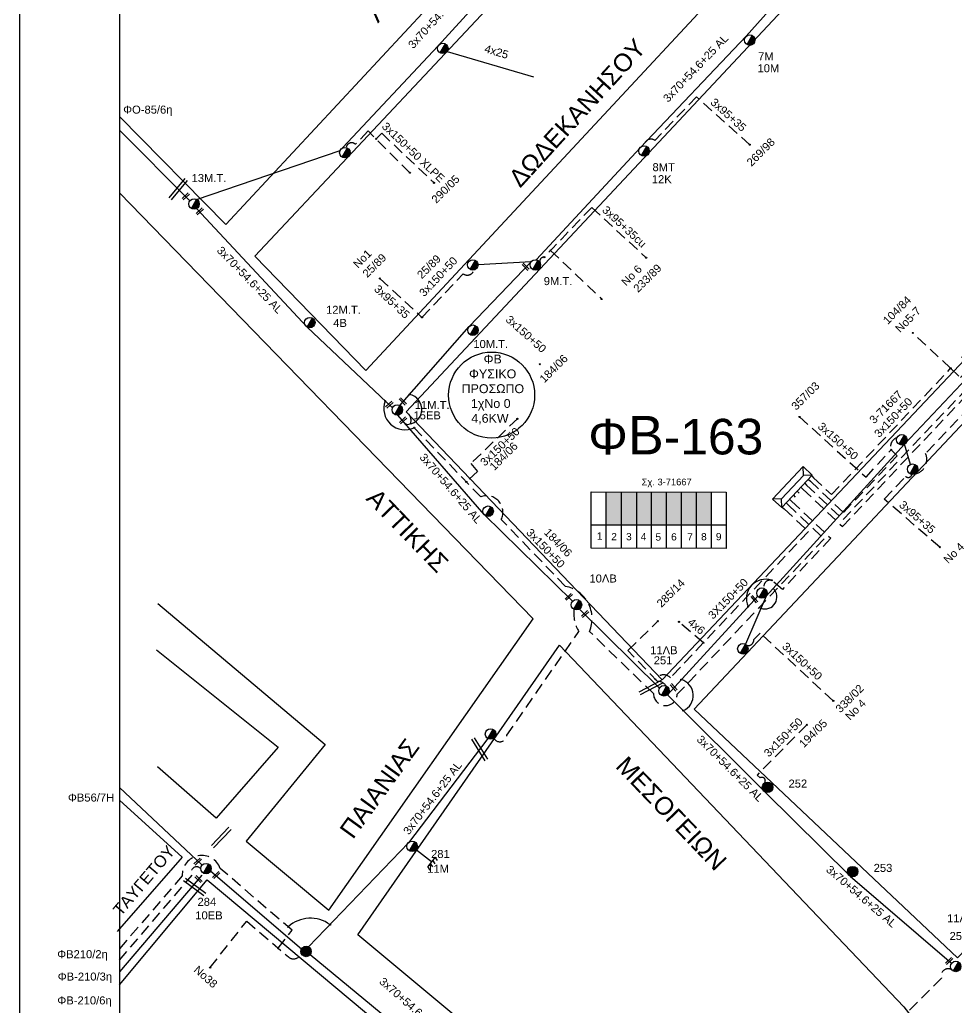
# Model space of a CAD drawing. Header units: millimetres. Extents: x 855 to 3091, y 750 to 2767.
# Drawn here: x 854.5 to 1065.1, y 1040.2 to 1262.2 of the extents above; entities that cross this region are included whole.
import ezdxf
from ezdxf.enums import TextEntityAlignment as Align

# ---------------------------------------------------------------- set-up
doc = ezdxf.new("R2010")
doc.units = ezdxf.units.MM
doc.linetypes.add('DASHED', pattern=[19.05, 12.7, -6.35])
for name, color, linetype, lineweight in [('3x150+50', 7, 'Continuous', 30), ('3x150+50 XLPE', 7, 'SYN_LINE', 30), ('3x70+54.6+25 AL', 7, 'SYN_LINE', 30), ('3x95+35', 7, 'Continuous', 30), ('4x25', 7, 'Continuous', 30), ('4x6', 7, 'SYN_LINE', 30), ('Υπόβαθρο ΔΕΗ', 7, 'Continuous', 30)]:
    doc.layers.add(name, color=color, linetype=linetype, lineweight=lineweight)
for name, color, linetype in [('Pillar OTE', 7, 'Continuous'), ('TEXT ΚΑΛΩΔΙΩΝ', 7, 'Continuous'), ('Άγνωστα', 7, 'Continuous'), ('ΑΓΝΩΣΤΟ ΕΝΑΕΡΙΟ ΚΑΛΩΔΙΟ', 7, 'Continuous'), ('ΑΓΝΩΣΤΟ ΥΠΟΓΕΙΟ ΚΑΛΩΔΙΟ', 7, 'DASHED'), ('Γείωση', 7, 'Continuous'), ('Επιγραφές - Σχήματα', 7, 'Continuous'), ('Καλώδια ΧΤ   3x150AL+50CU', 7, 'DASHED'), ('Μηχανική τομή', 7, 'Continuous'), ('Στύλος Ξύλινος', 7, 'Continuous'), ('Στύλος Ξύλινος @ 1', 7, 'Continuous'), ('Στύλος ΦΜ', 7, 'Continuous'), ('Στύλος ΦΜ @ 1', 7, 'Continuous'), ('Συνδέσεις', 7, 'Continuous'), ('Τομή', 7, 'Continuous'), ('Υποσταθμός πόλεως', 7, 'Continuous')]:
    doc.layers.add(name, color=color, linetype=linetype)
doc.styles.add('arial', font='arial.ttf')
doc.styles.get("Standard").update_dxf_attribs({"font": 'arial.ttf'})
doc.linetypes.add('SYN_LINE', pattern='A,0.5,-0.0001,["/\\/\\/\\/",Standard,S=0.1,R=0,X=0,Y=-0.05],-0.25', length=0.7501)

# ---------------------------------------------------------------- blocks, each defined once
blk = doc.blocks.new('ΥΠΑΡΧΩΝ ΤΣΙΜΕΝΤΕΝΙΟΣ ΣΤΥΛΟΣ')
at = {"layer": 'Στύλος ΦΜ'}
blk.add_hatch(color=7, dxfattribs=at).paths.add_polyline_path([(-1.29, -2.28, 0.574793), (2.62, 0, 0.268822), (1.3, 2.27)])
at = {"layer": 'Στύλος ΦΜ', "color": 7}
blk.add_line((-1.29, -2.28), (1.3, 2.27), dxfattribs=at)
blk.add_circle((0, 0), 2.62, dxfattribs=at)
at = {"layer": 'Στύλος ΦΜ', "flags": 4}
for tag, p in [('ΑΡΙΘΜΟΣ', (-4.68, 8.05)), ('ΤΥΠΟΣ', (-4.91, 3.03))]:
    blk.add_attdef(tag, p, '', height=4, dxfattribs=at)
blk = doc.blocks.new('ΥΠΑΡΧΩΝ ΞΥΛΙΝΟΣ ΣΤΥΛΟΣ')
at = {"layer": 'Στύλος Ξύλινος'}
h = blk.add_hatch(color=7, dxfattribs=at)
h.paths.add_polyline_path([(-2.62, 0, 0.270008), (-1.29, -2.28), (1.3, 2.27, 0.576266)])
h.paths.add_polyline_path([(-1.29, -2.28, 0.574793), (2.62, 0, 0.268822), (1.3, 2.27)])
at = {"layer": 'Στύλος Ξύλινος', "color": 7}
blk.add_line((-1.29, -2.28), (1.3, 2.27), dxfattribs=at)
blk.add_circle((0, 0), 2.62, dxfattribs=at)
at = {"layer": 'Στύλος Ξύλινος', "flags": 4}
for tag, p in [('ΑΡΙΘΜΟΣ', (-4.91, 8.6)), ('ΤΥΠΟΣ', (-4.85, 3.39))]:
    blk.add_attdef(tag, p, '', height=4, dxfattribs=at)
blk = doc.blocks.new('ΓΕΙΩΣΗ')
at = {"layer": 'Γείωση', "ltscale": 40}
for p, q in [((-2.34, 11.45), (-3, 9.45)), ((-0.34, 11.45), (-1, 9.45)), ((1.66, 11.45), (1, 9.45)), ((3.66, 11.45), (3, 9.45)), ((0, 9.45), (0, 0))]:
    blk.add_line(p, q, dxfattribs=at)
blk.add_lwpolyline([(-3, 9.45), (3, 9.45)], dxfattribs=at)
blk = doc.blocks.new('ΥΠΟΣΤΑΘΜΟΣ ΠΟΛΕΩΣ 9 ΑΝΑΧΩΡΗΣΕΩΝ')
at = {"layer": 'Υποσταθμός πόλεως', "ltscale": 40}
for p, q in [((-9.63, -2.82), (-9.63, -4)), ((-7.12, -2.82), (-7.12, -4)), ((-4.84, -2.82), (-4.84, -4)), ((-2.36, -2.82), (-2.36, -4)), ((0.09, -2.82), (0.09, -4)), ((2.55, -2.82), (2.55, -4)), ((5.02, -2.82), (5.02, -4)), ((7.48, -2.82), (7.48, -4)), ((9.61, -2.82), (9.61, -4))]:
    blk.add_line(p, q, dxfattribs=at)
blk.add_lwpolyline([(-10.02, 2.82), (10.02, 2.82), (10.02, -2.82), (-10.02, -2.82)], close=True, dxfattribs=at)
for points in [[(-7.21, 0), (-10.02, 2.82)], [(-10.02, -2.82), (-7.21, 0)], [(-7.21, 0), (7.21, 0)], [(7.21, 0), (10.02, 2.82)], [(10.02, -2.82), (7.21, 0)]]:
    blk.add_lwpolyline(points, dxfattribs=at)
at = {"layer": 'Υποσταθμός πόλεως', "linetype": 'SYN_LINE', "ltscale": 40, "flags": 1}
for tag, p in [('ΜΕΤΑΣΧΗΜΑΤΙΣΜΟΣ', (10.79, 1.71)), ('ΙΣΧΥΣ', (10.77, -1.08)), ('ΑΡΙΘΜΟΣ', (10.89, -3.8))]:
    blk.add_attdef(tag, p, '', height=1.8, dxfattribs=at)
blk = doc.blocks.new('_ΣΥΝΔΕΣΗ')
at = {"layer": 'Συνδέσεις', "linetype": 'SYN_LINE', "ltscale": 40}
blk.add_hatch(color=256, dxfattribs=at).paths.add_polyline_path([(0.5, -0.01, 1), (-0.5, -0.01, 1)])
at = {"layer": 'Συνδέσεις'}
blk.add_circle((0, -0.01), 0.5, dxfattribs=at)
blk = doc.blocks.new('ΜΗΧΑΝΙΚΗ ΤΟΜΗ')
at = {"layer": 'Μηχανική τομή', "ltscale": 40}
for p, q in [((-1.89, 0.78), (5.69, 0.78)), ((-1.89, -0.77), (5.69, -0.77))]:
    blk.add_line(p, q, dxfattribs=at)
blk = doc.blocks.new('ΤΟΜΗ')
at = {"layer": 'Τομή', "ltscale": 40}
for p, q in [((-5.68, 0), (17.06, 0)), ((-5.68, -2.77), (17.06, -2.77))]:
    blk.add_line(p, q, dxfattribs=at)

msp = doc.modelspace()

# ---------------------------------------------------------------- hatches: boundary and pattern name
at = {"layer": 'Καλώδια ΧΤ   3x150AL+50CU', "linetype": 'DASHED', "lineweight": -3, "ltscale": 0.2}
h = msp.add_hatch(color=85, dxfattribs=at)
h.dxf.hatch_style = 1
h.paths.add_polyline_path([(989.83, 1156.05), (986.39, 1156.05), (986.39, 1148.68), (989.83, 1148.68)])
h = msp.add_hatch(color=2, dxfattribs=at)
h.dxf.hatch_style = 1
h.paths.add_polyline_path([(989.83, 1148.68), (993.27, 1148.68), (993.27, 1156.04), (989.83, 1156.05)])
h = msp.add_hatch(color=30, dxfattribs=at)
h.dxf.hatch_style = 1
h.paths.add_polyline_path([(996.57, 1156.04), (993.27, 1156.04), (993.27, 1148.68), (996.57, 1148.67)])
h = msp.add_hatch(color=5, dxfattribs=at)
h.dxf.hatch_style = 1
h.paths.add_polyline_path([(999.96, 1156.04), (996.57, 1156.04), (996.57, 1148.67), (999.96, 1148.67)])
h = msp.add_hatch(color=1, dxfattribs=at)
h.dxf.hatch_style = 1
h.paths.add_polyline_path([(999.96, 1148.67), (1003.35, 1148.67), (1003.35, 1156.04), (999.96, 1156.04)])
h = msp.add_hatch(color=133, dxfattribs=at)
h.dxf.hatch_style = 1
h.paths.add_polyline_path([(1003.35, 1148.67), (1006.75, 1148.67), (1006.75, 1156.04), (1003.35, 1156.04)])
h = msp.add_hatch(color=6, dxfattribs=at)
h.dxf.hatch_style = 1
h.paths.add_polyline_path([(1006.69, 1148.67), (1010.09, 1148.67), (1010.09, 1156.04), (1006.69, 1156.04)])

# ---------------------------------------------------------------- linework, layer by layer
at = {"lineweight": -3, "ltscale": 0.2}
msp.add_circle((960.65, 1177.83), 9.67, dxfattribs=at)
at = {"layer": '3x150+50', "lineweight": -3}
msp.add_lwpolyline([(876.93, 763.69), (2934.6, 763.16), (2934.6, 1746.06), (876.93, 1746.06)], close=True, dxfattribs=at)
at = {"layer": '3x150+50', "color": 2, "linetype": 'DASHED', "lineweight": -3, "ltscale": 0.2}
for points in [[(973.9, 1210.34), (985.38, 1199.43)], [(1063.87, 1183.85), (1055.35, 1191.81)]]:
    msp.add_lwpolyline(points, dxfattribs=at)
at = {"layer": '3x150+50', "color": 30, "linetype": 'DASHED', "lineweight": -3, "ltscale": 0.2}
msp.add_lwpolyline([(1030.63, 1156.69), (1039.55, 1148.27), (1071.19, 1181.77), (1066.28, 1186.3), (1087.91, 1209.2), (1089.82, 1207.45), (1090.89, 1208.54, -0.570111), (1092.08, 1210.82, 76.143411)], format="xyb", dxfattribs=at)
at = {"layer": '3x150+50', "color": 2, "linetype": 'DASHED', "lineweight": -3, "ltscale": 0.2}
for points in [[(944.99, 1195.31), (954.24, 1205.09, 0.502585), (956.71, 1205.95, -13.5422)], [(1033.06, 1159.26), (1037.06, 1155.47), (1063.87, 1183.85), (1066.11, 1181.76), (1068.57, 1184.34, -0.388179), (1069.4, 1185.69, -0.786385)], [(961.11, 1100.71, 0.748212), (964.05, 1101.35), (980.24, 1124.67, -0.161919), (979.15, 1129.68, 1.038175)], [(1037.48, 1109.09), (1021.06, 1124.3), (1019.6, 1122.91, -0.508885), (1018.05, 1121.54, 14.285657)]]:
    msp.add_lwpolyline(points, format="xyb", dxfattribs=at)
at = {"layer": '3x150+50', "color": 6, "linetype": 'DASHED', "lineweight": -3, "ltscale": 0.2}
for points in [[(1027.31, 1153.17), (1035.41, 1145.52), (1002.4, 1110.57, -0.971953), (997.04, 1110.71), (982.64, 1124.7, 0.478426), (977.26, 1134.83), (962.8, 1149.86, 0.685689), (958.2, 1154.96), (942.38, 1171.37, 0.529219), (940.57, 1174.17)], [(897.36, 1049.12), (905.57, 1059.58), (914.95, 1051.51, 0.557194), (917.79, 1052.41, 21.882212)]]:
    msp.add_lwpolyline(points, format="xyb", dxfattribs=at)
msp.add_lwpolyline([(966.52, 1172.58), (956, 1162.47), (957.5, 1160.63), (954.95, 1158.32)], dxfattribs=at)
at = {"layer": '3x150+50', "color": 85, "linetype": 'DASHED', "lineweight": -3, "ltscale": 0.2}
msp.add_lwpolyline([(1029.87, 1172.92), (1044.84, 1159.4), (1050.48, 1165.55, -0.427197), (1051.8, 1168.25, -5.610567)], format="xyb", dxfattribs=at)
msp.add_lwpolyline([(1032.32, 1158.48), (1039.78, 1151.43), (1051.85, 1164.2), (1050.48, 1165.55)], dxfattribs=at)
at = {"layer": '3x150+50', "color": 1, "linetype": 'DASHED', "lineweight": -3, "ltscale": 0.2}
for points in [[(1026.45, 1152.26), (1031.88, 1147.13), (1000.85, 1114.29, 0.495927), (997.52, 1113.91)], [(999.81, 1112.48, 0.302558), (997.98, 1113.43), (991.31, 1120.42), (998.04, 1126.99)]]:
    msp.add_lwpolyline(points, format="xyb", dxfattribs=at)
at = {"layer": '3x150+50', "color": 133, "linetype": 'DASHED', "lineweight": -3, "ltscale": 0.2}
for points in [[(1028.09, 1154), (1036.92, 1145.66), (1026.04, 1134.15), (1023.63, 1136.21, 0.567956), (1021.92, 1134.4, 1.360793)], [(1031.54, 1103.7), (1020.34, 1092.41), (1021.05, 1091.79, -0.943476), (1021.9, 1090.53, 24.502173)]]:
    msp.add_lwpolyline(points, format="xyb", dxfattribs=at)
at = {"layer": '3x150+50 XLPE', "color": 5, "linetype": 'DASHED', "lineweight": -3, "ltscale": 0.2}
msp.add_lwpolyline([(1031.48, 1157.59), (1039.67, 1149.85), (1121.86, 1236.87), (1120.85, 1239.69), (1136.83, 1257.57), (1140.52, 1255.19), (1141.52, 1256.17, -0.691076), (1148.12, 1256.42), (1151.8, 1252.91)], format="xyb", dxfattribs=at)
at = {"layer": '3x150+50 XLPE', "color": 85, "linetype": 'DASHED', "lineweight": -3, "ltscale": 0.2}
msp.add_lwpolyline([(1150.22, 1251.19), (1147.89, 1253.34, -0.335603), (1141.09, 1252.35), (1109.09, 1218.41), (1106.64, 1218.22), (1094.54, 1205.34, -0.650246), (1089.09, 1197.24), (1058.23, 1164.7, -0.493427), (1055.7, 1160.05, 1.271072)], format="xyb", dxfattribs=at)
at = {"layer": '3x150+50 XLPE', "color": 6, "linetype": 'DASHED', "lineweight": -3, "ltscale": 0.2}
msp.add_lwpolyline([(942.27, 1227.83), (932.87, 1237.25), (930.02, 1234.22, 0.607391), (927.93, 1233.47, -30.768547)], format="xyb", dxfattribs=at)
msp.add_lwpolyline([(934.67, 1235.44), (935.93, 1236.7), (947.7, 1225.55)], dxfattribs=at)
at = {"layer": '3x70+54.6+25 AL', "color": 6, "linetype": 'SYN_LINE', "lineweight": -3, "ltscale": 15}
for points in [[(927.15, 1233.4), (948.62, 1256.33), (976.25, 1286.71), (1005.85, 1318.38), (1037.22, 1350.82)], [(894.31, 1221.82), (926.57, 1232.82)], [(938.35, 1174.95), (919.18, 1193.11), (894.31, 1219.77)], [(959.81, 1100.62), (941.93, 1077.21), (919.5, 1053.78)]]:
    msp.add_lwpolyline(points, dxfattribs=at)
at = {"layer": '3x70+54.6+25 AL', "color": 2, "linetype": 'SYN_LINE', "lineweight": -3, "ltscale": 15}
for points in [[(1081.74, 1327.26), (1050.21, 1294.79), (1035.62, 1278.43), (1017.92, 1258.52), (994.1, 1233.53), (970.68, 1208.25)], [(1142.58, 1254.79), (1118.61, 1235.38), (1094.03, 1209.53), (1071.37, 1185.66), (1053.53, 1166.81), (1022.38, 1132.64), (1017.73, 1121.81)], [(940.03, 1175.53), (955.57, 1193.22), (969.54, 1207.81)], [(969.54, 1207.81), (957.6, 1207.08)], [(978.86, 1131.5), (958.94, 1150.99), (939.59, 1173.33)], [(998.38, 1111.91), (980.41, 1129.74), (980.41, 1129.74)]]:
    msp.add_lwpolyline(points, dxfattribs=at)
at = {"layer": '3x70+54.6+25 AL', "color": 30, "linetype": 'SYN_LINE', "lineweight": -3, "ltscale": 15}
for points in [[(892.79, 1221.5), (876.93, 1237.42)], [(895.55, 1072.17), (876.93, 1089.65)]]:
    msp.add_lwpolyline(points, dxfattribs=at)
at = {"layer": '3x70+54.6+25 AL', "color": 85, "linetype": 'SYN_LINE', "lineweight": -3, "ltscale": 6}
msp.add_lwpolyline([(1054.86, 1162.25), (1053.53, 1166.81)], dxfattribs=at)
at = {"layer": '3x70+54.6+25 AL', "color": 133, "linetype": 'SYN_LINE', "lineweight": -3, "ltscale": 15}
msp.add_lwpolyline([(1020.49, 1132.62), (1000.17, 1110.45), (1022.12, 1088.64), (1041.26, 1069.69), (1064.1, 1050.11)], dxfattribs=at)
at = {"layer": '3x70+54.6+25 AL', "color": 27, "linetype": 'SYN_LINE', "lineweight": -3, "ltscale": 15}
for points in [[(897.47, 1070.84), (917.92, 1053.37)], [(919.86, 1052.04), (947.91, 1028.9), (980.53, 1001.62)]]:
    msp.add_lwpolyline(points, dxfattribs=at)
at = {"layer": '3x95+35', "color": 2, "linetype": 'DASHED', "lineweight": -3, "ltscale": 0.2}
for points in [[(1018.7, 1234.12), (1006.71, 1244.9), (997.37, 1235.08, 0.609113), (994.94, 1233.88, 18.196151)], [(971.56, 1207.57, -0.559167), (972.49, 1208.85, -0.001698), (983.17, 1220.03), (995.41, 1208.72)]]:
    msp.add_lwpolyline(points, format="xyb", dxfattribs=at)
msp.add_lwpolyline([(935.53, 1204.04), (944.99, 1195.31)], dxfattribs=at)
at = {"layer": '3x95+35', "color": 85, "linetype": 'DASHED', "lineweight": -3, "ltscale": 0.2}
msp.add_lwpolyline([(1061.44, 1143.63), (1048.95, 1154.47), (1053.75, 1159.55, 0.591152), (1055.16, 1160, -13.745114)], format="xyb", dxfattribs=at)
at = {"layer": '4x25', "color": 6, "linetype": 'SYN_LINE', "lineweight": -3, "ltscale": 15}
msp.add_lwpolyline([(950.63, 1255.1), (970.07, 1249.39)], dxfattribs=at)
at = {"layer": '4x25', "color": 133, "linetype": 'DASHED', "lineweight": -3, "ltscale": 0.2}
msp.add_lwpolyline([(1043.82, 1028.8), (1061.82, 1046.74, -0.706076), (1064.11, 1048.63, 4.039008)], format="xyb", dxfattribs=at)
at = {"layer": '4x6', "color": 1, "linetype": 'DASHED', "lineweight": -3, "ltscale": 0.2}
msp.add_lwpolyline([(1008.29, 1122.16), (1002.79, 1126.85)], dxfattribs=at)
at = {"layer": 'Pillar OTE', "lineweight": -3, "ltscale": 40}
for points in [[(983.07, 1143.41), (983.07, 1156.05), (1013.4, 1156.04), (1013.4, 1143.38), (983.07, 1143.41)], [(986.39, 1143.4), (986.39, 1156.05)], [(989.83, 1143.4), (989.83, 1156.05)], [(993.27, 1143.4), (993.27, 1156.04)], [(996.57, 1143.39), (996.57, 1156.04)], [(999.96, 1143.39), (999.96, 1156.04)], [(1003.35, 1143.39), (1003.35, 1156.04)], [(1006.69, 1143.38), (1006.69, 1156.04)], [(1010.08, 1143.38), (1010.08, 1156.04)], [(983.07, 1148.69), (1013.4, 1148.66)]]:
    msp.add_lwpolyline(points, dxfattribs=at)
at = {"layer": 'ΑΓΝΩΣΤΟ ΕΝΑΕΡΙΟ ΚΑΛΩΔΙΟ', "color": 85, "linetype": 'Continuous', "lineweight": -3, "ltscale": 0.2}
msp.add_lwpolyline([(895.48, 1069.93), (876.93, 1048.15)], dxfattribs=at)
at = {"layer": 'ΑΓΝΩΣΤΟ ΥΠΟΓΕΙΟ ΚΑΛΩΔΙΟ', "color": 6, "linetype": 'DASHED', "lineweight": -3, "ltscale": 0.2}
msp.add_lwpolyline([(912.65, 1053.48), (915.76, 1057.55), (899.64, 1071.39, 0.862239), (891.07, 1069.74), (876.82, 1053.19)], format="xyb", dxfattribs=at)
at = {"layer": 'ΑΓΝΩΣΤΟ ΥΠΟΓΕΙΟ ΚΑΛΩΔΙΟ', "color": 27, "linetype": 'DASHED', "lineweight": -3, "ltscale": 0.2}
msp.add_lwpolyline([(876.93, 1050.8), (893.3, 1069.94, -0.966716), (895.24, 1071.32, -0.188023)], format="xyb", dxfattribs=at)
at = {"layer": 'Επιγραφές - Σχήματα', "lineweight": -3}
msp.add_lwpolyline([(854.53, 1772.42), (3089.94, 1772.28), (3090.64, 753.14), (854.53, 753.28)], close=True, dxfattribs=at)
at = {"layer": 'Υπόβαθρο ΔΕΗ', "lineweight": -3}
msp.add_line((891.09, 1073.98), (876.46, 1057.25), dxfattribs=at)
for points in [[(876.93, 1240.46), (900.88, 1216.17), (1031.47, 1356.53), (878.55, 1493.96)], [(885.58, 1130.98), (923.23, 1099.25), (905.46, 1077.52), (924.02, 1062.01), (969.96, 1127.57), (876.93, 1223.31)], [(885.29, 1120.6), (912.65, 1098.66), (898.73, 1082.73), (885.5, 1094.29)], [(891.09, 1073.98), (876.97, 1086.8)], [(876.93, 1045.28), (896.7, 1068.86), (972.05, 1005.81), (897.73, 921.71), (884.29, 932.74)]]:
    msp.add_lwpolyline(points, dxfattribs=at)
for points in [[(907.41, 1209.06), (1039.18, 1349.44), (1064.67, 1325.52), (932.35, 1183.35)], [(1075.05, 1316.75), (1136.52, 1259.36), (999.01, 1113.8), (941.45, 1174.08)], [(1205.51, 1196.48), (1143.77, 1253.34), (1006.17, 1107.25), (1065.4, 1051.33)], [(975.9, 1121.58), (1053.34, 1040.27), (1098.81, 981.57), (1066.14, 943.51), (930.53, 1056.49)]]:
    msp.add_lwpolyline(points, close=True, dxfattribs=at)
for centre, radius, start, end in [((941.56, 1174.63), 3.39, 267.3341, 79.6876), ((941.15, 1174.78), 4.75, 158.8789, 295.7561), ((1022.25, 1132.13), 4.3, 71.2554, 205.4018), ((1022.1, 1132.45), 2.7, 250.6728, 45.8774), ((1002.3, 1110.32), 3.7, 292.859, 74.1321), ((919.9, 1052.77), 7.45, 53.8376, 132.1875)]:
    msp.add_arc(centre, radius, start, end, dxfattribs=at)

# ---------------------------------------------------------------- block references
at = {"layer": 'Γείωση', "lineweight": -3, "xscale": 0.449999999999818, "yscale": 0.449999999999818, "zscale": 0.449999999999818, "rotation": 232.2820992878658}
msp.add_blockref('ΓΕΙΩΣΗ', (943.78, 1075.5), dxfattribs=at)
at = {"layer": 'Μηχανική τομή', "lineweight": -3}
for p, xscale, yscale, zscale, rotation in [((891.51, 1222.21), 0.25, 0.25, 0.25, 42.36808911352926), ((894.66, 1218.81), 0.25, 0.25, 0.25, 42.36808911352926), ((968.62, 1206.32), 0.25, 0.25, 0.25, 133.8699796571237), ((941.01, 1176.08), 0.25, 0.25, 0.25, 133.8699796571237), ((937.29, 1175.38), 0.25, 0.25, 0.25, 42.36808911352926), ((940.38, 1171.82), 0.25, 0.25, 0.25, 42.36808911352926), ((977.65, 1132.16), 0.25, 0.25, 0.25, 42.36808911352926), ((1020.07, 1131.58), 0.25, 0.25, 0.25, 131.3624634944716), ((981.31, 1128.31), 0.25, 0.25, 0.25, 42.36808911352926), ((1001.92, 1111.79), 0.25, 0.25, 0.25, 131.3624634944716), ((894.19, 1072.65), 0.2499999999999953, 0.2499999999999953, 0.2499999999999953, 42.36808911352989), ((898.38, 1069.59), 0.2499999999999953, 0.2499999999999953, 0.2499999999999953, 42.36808911352989), ((894.38, 1069.34), 0.249999999999993, 0.249999999999993, 0.249999999999993, 316.7519901400179), ((1063.18, 1050.31), 0.2500000000000001, 0.2500000000000001, 0.2500000000000001, 43.41164880186722)]:
    msp.add_blockref('ΜΗΧΑΝΙΚΗ ΤΟΜΗ', p, dxfattribs=dict(at, xscale=xscale, yscale=yscale, zscale=zscale, rotation=rotation))
at = {"layer": 'Στύλος Ξύλινος @ 1', "lineweight": -3, "ltscale": 40}
ref = msp.add_blockref('ΥΠΑΡΧΩΝ ΞΥΛΙΝΟΣ ΣΤΥΛΟΣ', (1022.7, 1089.66), dxfattribs=dict(at, xscale=0.449999999999818, yscale=0.449999999999818, zscale=0.449999999999818))
ref.add_attrib('ΑΡΙΘΜΟΣ', '252', (1027.42, 1089.6), dxfattribs={"layer": 'Στύλος Ξύλινος', "height": 1.8, "flags": 4})
ref = msp.add_blockref('ΥΠΑΡΧΩΝ ΞΥΛΙΝΟΣ ΣΤΥΛΟΣ', (1041.84, 1070.71), dxfattribs=dict(at, xscale=0.449999999999818, yscale=0.449999999999818, zscale=0.449999999999818))
ref.add_attrib('ΑΡΙΘΜΟΣ', '253', (1046.56, 1070.64), dxfattribs={"layer": 'Στύλος Ξύλινος', "height": 1.8, "flags": 4})
at = {"layer": 'Στύλος Ξύλινος @ 1', "lineweight": -3, "ltscale": 40, "xscale": 0.4499999999998181, "yscale": 0.4499999999998181, "zscale": 0.4499999999998181}
msp.add_blockref('ΥΠΑΡΧΩΝ ΞΥΛΙΝΟΣ ΣΤΥΛΟΣ', (918.92, 1052.76), dxfattribs=at)
at = {"layer": 'Στύλος ΦΜ @ 1', "lineweight": -3, "ltscale": 40}
ref = msp.add_blockref('ΥΠΑΡΧΩΝ ΤΣΙΜΕΝΤΕΝΙΟΣ ΣΤΥΛΟΣ', (1018.69, 1257.64), dxfattribs=dict(at, xscale=0.4499999999998183, yscale=0.4499999999998183, zscale=0.4499999999998183))
ref.add_attrib('ΤΥΠΟΣ', '7M', (1020.58, 1253.1), dxfattribs={"layer": 'Στύλος ΦΜ', "height": 1.8, "rotation": 360, "flags": 4})
ref.add_attrib('ΑΡΙΘΜΟΣ', '10M', (1020.44, 1250.41), dxfattribs={"layer": 'Στύλος ΦΜ', "height": 1.8, "rotation": 360, "flags": 4})
for p, xscale, yscale, zscale in [((949.66, 1255.77), 0.4499999999998181, 0.4499999999998181, 0.4499999999998181), ((927.64, 1232.33), 0.4499999999998181, 0.4499999999998181, 0.4499999999998181), ((956.42, 1207.09), 0.4499999999998185, 0.4499999999998185, 0.4499999999998185), ((1052.89, 1167.79), 0.4499999999998186, 0.4499999999998186, 0.4499999999998186), ((1055.33, 1161.17), 0.4499999999998186, 0.4499999999998186, 0.4499999999998186), ((959.86, 1151.73), 0.4499999999998186, 0.4499999999998186, 0.4499999999998186), ((1021.43, 1133.33), 0.4499999999998186, 0.4499999999998186, 0.4499999999998186), ((1017.14, 1120.79), 0.4499999999998186, 0.4499999999998186, 0.4499999999998186), ((960.4, 1101.64), 0.4499999999998183, 0.4499999999998183, 0.4499999999998183)]:
    msp.add_blockref('ΥΠΑΡΧΩΝ ΤΣΙΜΕΝΤΕΝΙΟΣ ΣΤΥΛΟΣ', p, dxfattribs=dict(at, xscale=xscale, yscale=yscale, zscale=zscale))
ref = msp.add_blockref('ΥΠΑΡΧΩΝ ΤΣΙΜΕΝΤΕΝΙΟΣ ΣΤΥΛΟΣ', (994.93, 1232.7), dxfattribs=dict(at, xscale=0.4499999999998184, yscale=0.4499999999998184, zscale=0.4499999999998184))
ref.add_attrib('ΤΥΠΟΣ', '8MΤ', (996.82, 1228.17), dxfattribs={"layer": 'Στύλος ΦΜ', "height": 1.8, "rotation": 360, "flags": 4})
ref.add_attrib('ΑΡΙΘΜΟΣ', '12K', (996.67, 1225.47), dxfattribs={"layer": 'Στύλος ΦΜ', "height": 1.8, "rotation": 360, "flags": 4})
ref = msp.add_blockref('ΥΠΑΡΧΩΝ ΤΣΙΜΕΝΤΕΝΙΟΣ ΣΤΥΛΟΣ', (893.73, 1220.8), dxfattribs=dict(at, xscale=0.4499999999998182, yscale=0.4499999999998182, zscale=0.4499999999998182))
ref.add_attrib('ΤΥΠΟΣ', '13M.T.', (893.18, 1225.73), dxfattribs={"layer": 'Στύλος ΦΜ', "height": 1.8, "rotation": 360, "flags": 4})
ref = msp.add_blockref('ΥΠΑΡΧΩΝ ΤΣΙΜΕΝΤΕΝΙΟΣ ΣΤΥΛΟΣ', (970.48, 1207.09), dxfattribs=dict(at, xscale=0.4499999999998184, yscale=0.4499999999998184, zscale=0.4499999999998184))
ref.add_attrib('ΤΥΠΟΣ', '9M.T.', (972.37, 1202.56), dxfattribs={"layer": 'Στύλος ΦΜ', "height": 1.8, "rotation": 360, "flags": 4})
ref = msp.add_blockref('ΥΠΑΡΧΩΝ ΤΣΙΜΕΝΤΕΝΙΟΣ ΣΤΥΛΟΣ', (919.76, 1194.13), dxfattribs=dict(at, xscale=0.4499999999998184, yscale=0.4499999999998184, zscale=0.4499999999998184))
ref.add_attrib('ΤΥΠΟΣ', '12M.T.', (923.42, 1196.11), dxfattribs={"layer": 'Στύλος ΦΜ', "height": 1.8, "rotation": 360, "flags": 4})
ref.add_attrib('ΑΡΙΘΜΟΣ', '4B', (925.03, 1193.15), dxfattribs={"layer": 'Στύλος ΦΜ', "height": 1.8, "rotation": 360, "flags": 4})
ref = msp.add_blockref('ΥΠΑΡΧΩΝ ΤΣΙΜΕΝΤΕΝΙΟΣ ΣΤΥΛΟΣ', (956.44, 1192.42), dxfattribs=dict(at, xscale=0.4499999999998185, yscale=0.4499999999998185, zscale=0.4499999999998185))
ref.add_attrib('ΤΥΠΟΣ', '10M.T.', (956.54, 1188.42), dxfattribs={"layer": 'Στύλος ΦΜ', "height": 1.8, "rotation": 360, "flags": 4})
ref = msp.add_blockref('ΥΠΑΡΧΩΝ ΤΣΙΜΕΝΤΕΝΙΟΣ ΣΤΥΛΟΣ', (939.44, 1174.5), dxfattribs=dict(at, xscale=0.4499999999998185, yscale=0.4499999999998185, zscale=0.4499999999998185))
ref.add_attrib('ΤΥΠΟΣ', '11M.T.', (943.36, 1174.7), dxfattribs={"layer": 'Στύλος ΦΜ', "height": 1.8, "rotation": 360, "flags": 4})
ref.add_attrib('ΑΡΙΘΜΟΣ', '15EB', (943.08, 1172.38), dxfattribs={"layer": 'Στύλος ΦΜ', "height": 1.8, "rotation": 360, "flags": 4})
ref = msp.add_blockref('ΥΠΑΡΧΩΝ ΤΣΙΜΕΝΤΕΝΙΟΣ ΣΤΥΛΟΣ', (979.73, 1130.7), dxfattribs=dict(at, xscale=0.4499999999998185, yscale=0.4499999999998185, zscale=0.4499999999998185))
ref.add_attrib('ΤΥΠΟΣ', '10ΛΒ', (982.65, 1135.7), dxfattribs={"layer": 'Στύλος ΦΜ', "height": 1.8, "flags": 4})
ref = msp.add_blockref('ΥΠΑΡΧΩΝ ΤΣΙΜΕΝΤΕΝΙΟΣ ΣΤΥΛΟΣ', (999.42, 1111.36), dxfattribs=dict(at, xscale=0.4499999999998185, yscale=0.4499999999998185, zscale=0.4499999999998185))
ref.add_attrib('ΤΥΠΟΣ', '11ΛB', (996.3, 1119.57), dxfattribs={"layer": 'Στύλος ΦΜ', "height": 1.8, "flags": 4})
ref.add_attrib('ΑΡΙΘΜΟΣ', '251', (997.1, 1117.31), dxfattribs={"layer": 'Στύλος ΦΜ', "height": 1.8, "flags": 4})
ref = msp.add_blockref('ΥΠΑΡΧΩΝ ΤΣΙΜΕΝΤΕΝΙΟΣ ΣΤΥΛΟΣ', (942.77, 1076.38), dxfattribs=dict(at, xscale=0.4499999999998184, yscale=0.4499999999998184, zscale=0.4499999999998184))
ref.add_attrib('ΤΥΠΟΣ', '11M', (946.16, 1070.44), dxfattribs={"layer": 'Στύλος ΦΜ', "height": 1.8, "rotation": 360, "flags": 4})
ref.add_attrib('ΑΡΙΘΜΟΣ', '281', (947.03, 1073.77), dxfattribs={"layer": 'Στύλος ΦΜ', "height": 1.8, "rotation": 360, "flags": 4})
ref = msp.add_blockref('ΥΠΑΡΧΩΝ ΤΣΙΜΕΝΤΕΝΙΟΣ ΣΤΥΛΟΣ', (896.42, 1071.38), dxfattribs=dict(at, xscale=0.4499999999998184, yscale=0.4499999999998184, zscale=0.4499999999998184))
ref.add_attrib('ΤΥΠΟΣ', '284', (894.51, 1063.01), dxfattribs={"layer": 'Στύλος ΦΜ', "height": 1.8, "rotation": 360, "flags": 4})
ref.add_attrib('ΑΡΙΘΜΟΣ', '10EB', (894.01, 1059.97), dxfattribs={"layer": 'Στύλος ΦΜ', "height": 1.8, "rotation": 360, "flags": 4})
ref = msp.add_blockref('ΥΠΑΡΧΩΝ ΤΣΙΜΕΝΤΕΝΙΟΣ ΣΤΥΛΟΣ', (1065.02, 1049.38), dxfattribs=dict(at, xscale=0.4499999999998187, yscale=0.4499999999998187, zscale=0.4499999999998187))
ref.add_attrib('ΤΥΠΟΣ', '11ΛΒ', (1063.06, 1059.31), dxfattribs={"layer": 'Στύλος ΦΜ', "height": 1.8, "rotation": 360, "flags": 4})
ref.add_attrib('ΑΡΙΘΜΟΣ', '254', (1063.63, 1055.33), dxfattribs={"layer": 'Στύλος ΦΜ', "height": 1.8, "rotation": 360, "flags": 4})
at = {"layer": 'Συνδέσεις', "lineweight": -3, "xscale": 0.25, "yscale": 0.25, "zscale": 0.25}
for p in [(934.67, 1235.44), (1018.7, 1234.13), (942.27, 1227.83), (947.7, 1225.55), (973.9, 1210.34), (972.49, 1208.85), (995.41, 1208.73), (935.53, 1204.05), (985.38, 1199.43), (944.99, 1195.31), (1055.35, 1191.81), (971.49, 1184.77), (1063.87, 1183.85), (942.17, 1177.97), (936.72, 1176.49), (966.43, 1172.5), (1029.87, 1172.92), (941.4, 1171.24), (943.22, 1170.5), (1050.48, 1165.55), (954.95, 1158.33), (1061.45, 1143.64), (1023.63, 1136.21), (1018.36, 1130.29), (1021.21, 1129.9), (998.04, 1127), (1002.79, 1126.85), (1008.29, 1122.16), (997.52, 1113.91), (1003.31, 1113.88), (1037.49, 1109.09), (1003.74, 1106.91), (1031.54, 1103.7), (914.9, 1058.29), (924.29, 1058.78), (912.65, 1053.49), (897.36, 1049.12)]:
    msp.add_blockref('_ΣΥΝΔΕΣΗ', p, dxfattribs=at)
at = {"layer": 'Τομή', "lineweight": -3}
for p, xscale, yscale, zscale, rotation in [((889.02, 1223.26), 0.2499999999999999, 0.2499999999999999, 0.2499999999999999, 50.15048748542257), ((997.85, 1112.43), 0.2499999999999999, 0.2499999999999999, 0.2499999999999999, 207.8385159878481), ((958.43, 1096.8), 0.2499999999999999, 0.2499999999999999, 0.2499999999999999, 121.3160799586428), ((898.6, 1077.59), 0.2499999999999645, 0.2499999999999645, 0.2499999999999645, 46.43396047726051), ((892.92, 1068.39), 0.2499999999999645, 0.2499999999999645, 0.2499999999999645, 323.7900827177667)]:
    msp.add_blockref('ΤΟΜΗ', p, dxfattribs=dict(at, xscale=xscale, yscale=yscale, zscale=zscale, rotation=rotation))
at = {"layer": 'Υποσταθμός πόλεως', "lineweight": -3, "xscale": 0.4999999999999999, "yscale": 0.4999999999999999, "zscale": 0.4999999999999999, "rotation": 46.63112042125074}
msp.add_blockref('ΥΠΟΣΤΑΘΜΟΣ ΠΟΛΕΩΣ 9 ΑΝΑΧΩΡΗΣΕΩΝ', (1028.3, 1157.14), dxfattribs=at)

# ---------------------------------------------------------------- texts
at = {"lineweight": -3, "ltscale": 40, "attachment_point": 1, "style": 'arial'}
for s, insert, char_height, width, rotation in [('ΛEΩNIΔOY', (932.23, 1264.18), 4, 150.9822, 44.9633), ('ΔΩΔEKANHΣOY', (964.13, 1226.97), 4, 150.9822, 47.6627), ('ΠAIANIAΣ', (926.22, 1080.15), 4, 38.2247, 54.0542), ('MEΣOΓEIΩN', (991.18, 1096.99), 4, 150.9822, 313.8062), ('TAYΓΕΤΟΥ', (875.28, 1062.25), 2.622, 25.0607, 49.7132)]:
    msp.add_mtext(s, dxfattribs=dict(at, insert=insert, char_height=char_height, width=width, rotation=rotation))
at = {"lineweight": -3, "ltscale": 30, "char_height": 1.63, "width": 11.2573, "attachment_point": 1}
for s, insert in [('1', (984.31, 1146.97)), ('2', (987.55, 1146.83)), ('3', (990.88, 1146.83)), ('4', (994.18, 1146.83)), ('5', (997.49, 1146.75)), ('6', (1001.01, 1146.78)), ('7', (1004.64, 1146.78)), ('8', (1007.75, 1146.81)), ('9', (1011.08, 1146.83))]:
    msp.add_mtext(s, dxfattribs=dict(at, insert=insert))
at = {"layer": 'TEXT ΚΑΛΩΔΙΩΝ', "linetype": 'Continuous', "lineweight": -3, "ltscale": 0.2}
for s, rotation, p in [('3x70+54.6+25 AL', 47.7177, (949.03, 1263.51)), ('3x70+54.6+25 AL', 46.3757, (1006.52, 1251.31)), ('4x25', 343.6365, (961.75, 1255.03)), ('3x95+35', 318.0541, (1013.91, 1240.85)), ('3x150+50 XLPE', 316.551, (943.05, 1232.43)), ('3x95+35cu', 317.2777, (990.51, 1215.7)), ('3x70+54.6+25 AL', 314.3146, (906.29, 1203.73)), ('3x150+50', 46.5748, (948.65, 1204.47)), ('3x95+35', 317.2738, (938.24, 1198.84)), ('3x150+50', 318.3382, (968.39, 1191.56)), ('3x150+50', 46.6311, (1050.96, 1172.8)), ('3x150+50', 43.8503, (962.51, 1166.23)), ('3x150+50', 317.9228, (1038.56, 1167.5)), ('3x70+54.6+25 AL', 310.8926, (951.49, 1156.84)), ('3x95+35', 319.0535, (1056.38, 1150.41)), ('3x150+50', 313.8967, (972.79, 1143.4)), ('4x6', 319.5444, (1006.71, 1125.87)), ('3x150+50', 317.1945, (1030.5, 1118.01)), ('3x150+50', 45.2383, (1026.23, 1100.9)), ('3x70+54.6+25 AL', 315.1784, (1014.29, 1093.89)), ('3x70+54.6+25 AL', 52.6282, (947.35, 1087.27)), ('3x70+54.6+25 AL', 319.4059, (1043.81, 1065.13)), ('3x70+54.6+25 AL', 318.7912, (943.28, 1039.88))]:
    msp.add_text(s, height=1.8, rotation=rotation, dxfattribs=at).set_placement(p, align=Align.MIDDLE_CENTER)
at = {"layer": 'Άγνωστα', "lineweight": -3, "ltscale": 0.2, "char_height": 1.8, "width": 18.6352, "attachment_point": 1, "style": 'arial'}
for s, insert in [('ΦO-85/6η', (877.79, 1242.91)), ('ΦB56/7H', (865.37, 1088.25)), ('\\A1;ΦB210/2η', (862.96, 1053.04)), ('\\A1;ΦΒ-210/3η', (863.08, 1048.01)), ('\\A1;ΦB-210/6η', (862.99, 1042.65))]:
    msp.add_mtext(s, dxfattribs=dict(at, insert=insert))
at = {"layer": 'Άγνωστα', "lineweight": -3, "ltscale": 40, "char_height": 1.8, "attachment_point": 1, "style": 'arial'}
for s, insert, width, rotation in [('269/98', (1017.81, 1230.39), 12.7137, 44.9821), ('290/05', (946.92, 1222.06), 12.7137, 44.9821), ('No1\\P25/89', (929.3, 1207.5), 12.7137, 44.9821), ('25/89', (943.68, 1205.11), 12.7137, 44.9821), ('No 6', (989.6, 1203.49), 12.7137, 44.9821), ('233/89', (992.32, 1202.04), 12.7137, 44.9821), ('104/84', (1048.45, 1194.86), 12.7137, 44.9821), ('No5-7', (1051.22, 1193.01), 12.7137, 44.9821), ('184/06', (971.24, 1181.71), 12.7137, 44.9821), ('357/03', (1027.86, 1175.57), 12.7137, 44.9821), ('3-71667', (1045.4, 1172.52), 12.7137, 44.9821), ('184/06', (959.99, 1162.02), 12.1649, 44.9821), ('184/06', (973.58, 1148.06), 12.1649, 314), ('No 4', (1062.07, 1141.08), 12.7137, 44.9821), ('285/14', (997.57, 1131.24), 12.1649, 44.9821), ('3X150+50', (1009.14, 1128.57), 34.0855, 45.6473), ('338/02', (1037.79, 1107.54), 12.7137, 44.9821), ('No 4', (1039.97, 1105.89), 12.7137, 44.9821), ('194/05', (1029.58, 1099.71), 12.7137, 44.9821), ('No38', (894.71, 1049.73), 12.7137, 318.3181)]:
    msp.add_mtext(s, dxfattribs=dict(at, insert=insert, width=width, rotation=rotation))
at = {"layer": 'Άγνωστα', "color": 7, "lineweight": -3, "insert": (994.39, 1159.05), "char_height": 1.5, "width": 4.551914400963142e-14, "attachment_point": 1}
msp.add_mtext('Σχ. 3-71667', dxfattribs=at)
at = {"layer": 'Υπόβαθρο ΔΕΗ', "lineweight": -3}
msp.add_text('ΑΤΤΙΚΗΣ', height=4, rotation=314.0063, dxfattribs=at).set_placement((941.75, 1147.4), align=Align.MIDDLE_CENTER)
at = {"layer": 'Υπόβαθρο ΔΕΗ', "lineweight": -3, "attachment_point": 1}
for s, insert, char_height, width in [('{\\W8.64836; }ΦΒ \\P{\\W4.42067; }ΦΥΣΙΚΟ \\P{\\W2.28183; }ΠΡΟΣΩΠΟ', (952.13, 1186.94), 2, 17.2548), ('{\\W5.64925; }1χΝο 0\\P{\\W5.75643; }4,6KW', (951.61, 1176.95), 2, 17.2548), ('Φ{\\H1.0833x;B}-163', (982.37, 1173.16), 8, 84.6573)]:
    msp.add_mtext(s, dxfattribs=dict(at, insert=insert, char_height=char_height, width=width))

doc.saveas('drawing.dxf')
